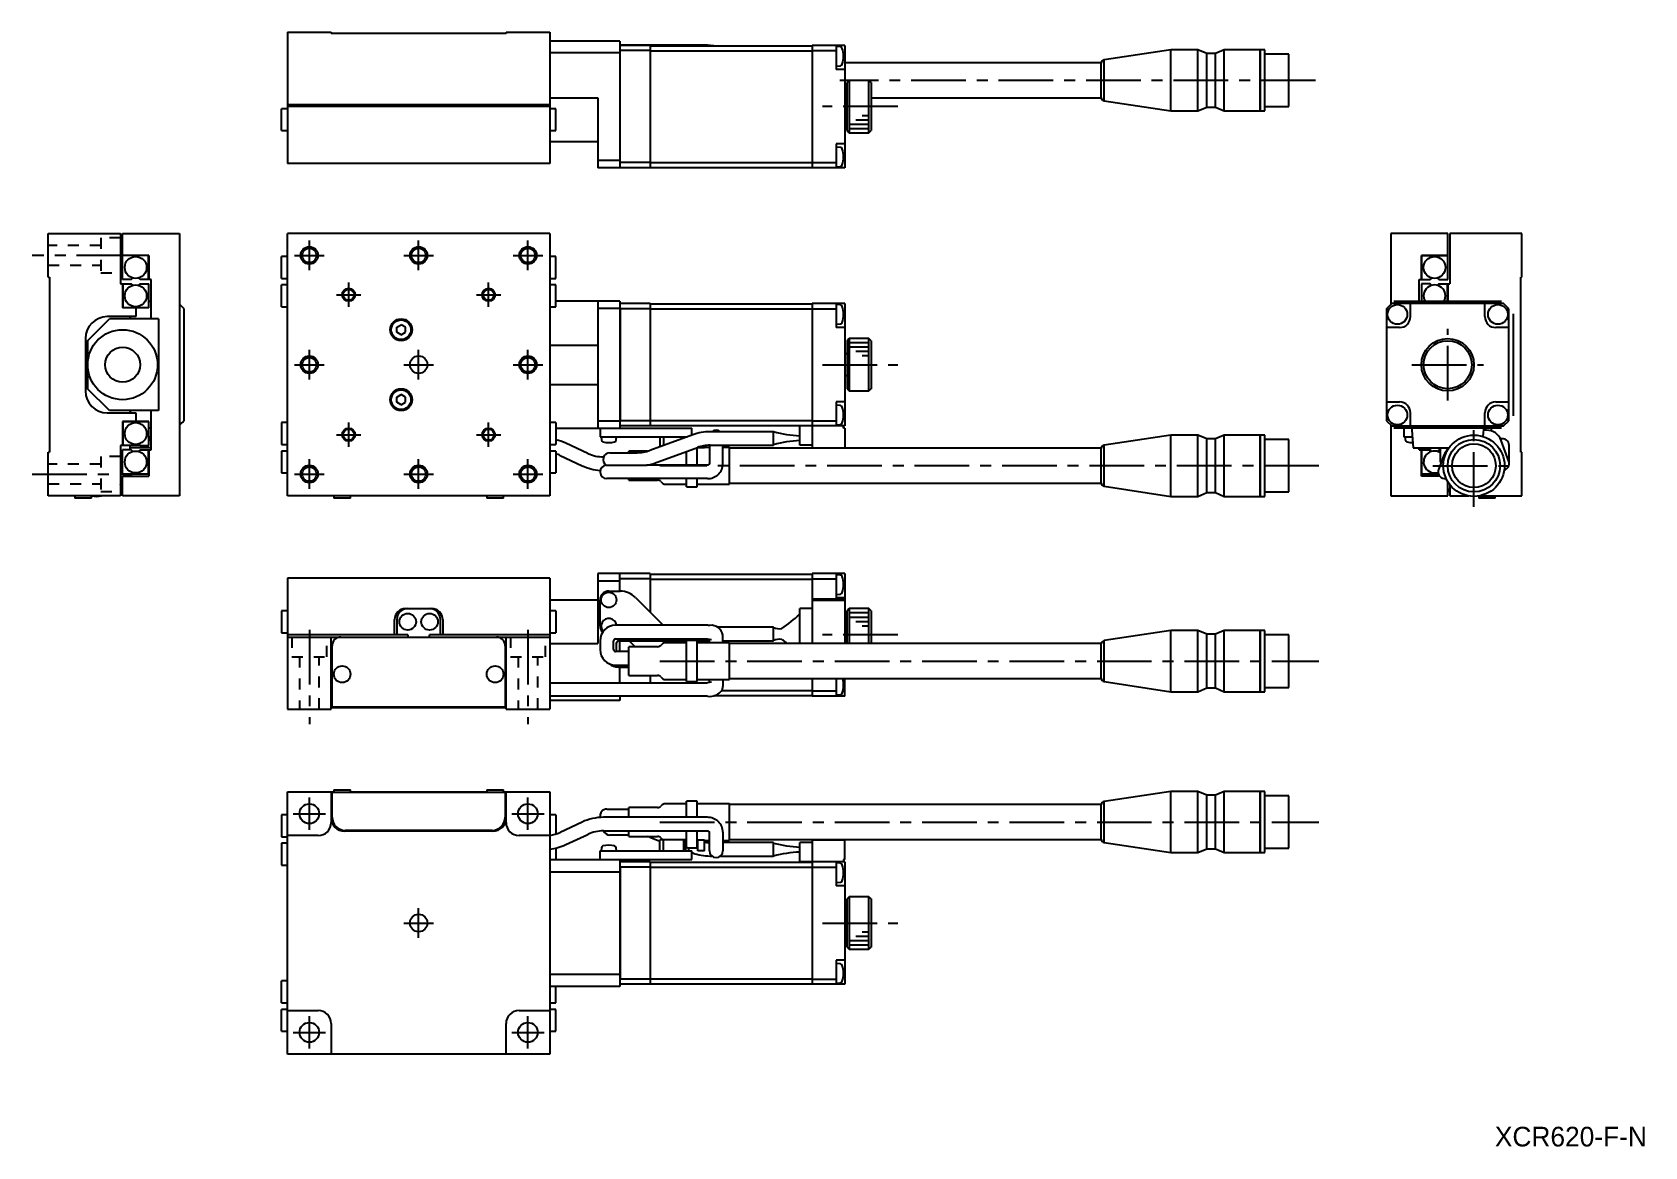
# Model space of a CAD drawing. Extents: x 38 to 407, y 17 to 272.
import ezdxf

# ---------------------------------------------------------------- set-up
doc = ezdxf.new("R2010")
doc.units = 0
doc.header["$LTSCALE"] = 10
doc.linetypes.add('CENTER', pattern=[2, 1.25, -0.25, 0.25, -0.25])
doc.linetypes.add('DOT', pattern=[0.5, 0.25, -0.25])
doc.layers.add('1', color=7, linetype='CONTINUOUS')
doc.styles.get("Standard").update_dxf_attribs({"font": 'FGP教科書体NT-M'})

msp = doc.modelspace()

# ---------------------------------------------------------------- linework, layer by layer
at = {"layer": '1', "color": 7, "linetype": 'CONTINUOUS'}
for p, q in [((96.586618, 271.787868), (106.586618, 271.787868)), ((96.586618, 271.787868), (96.586618, 241.787868)), ((106.586618, 271.787868), (106.586618, 271.487868)), ((146.586618, 271.487868), (106.586618, 271.487868)), ((146.586618, 271.787868), (146.586618, 271.487868)), ((146.586618, 271.787868), (156.586618, 271.787868)), ((156.586618, 271.787868), (156.586618, 241.787868)), ((172.586618, 269.787868), (156.586618, 269.787868)), ((172.586618, 269.787868), (172.586618, 240.787868)), ((172.586618, 267.065897), (156.586618, 267.065897)), ((192.649695, 268.837869), (172.586618, 268.837869)), ((172.586618, 268.687868), (172.686618, 268.787868)), ((179.586618, 267.587868), (172.586618, 267.587868)), ((179.586618, 268.787868), (172.686618, 268.787868)), ((179.586618, 268.787868), (179.586618, 240.787868)), ((179.586618, 268.687868), (216.586618, 268.687868)), ((179.586618, 267.546446), (216.586618, 267.546446)), ((194.084599, 268.688509), (192.649695, 268.837869)), ((224.086618, 268.787868), (216.586618, 268.787868)), ((216.586618, 268.787868), (216.586618, 240.787868)), ((216.586618, 267.587868), (222.086618, 267.587868)), ((222.086618, 268.787868), (222.086618, 263.287868)), ((223.071897, 268.451667), (222.086618, 268.537868)), ((224.086618, 268.787868), (224.086618, 240.787868)), ((298.672404, 267.787868), (283.438421, 265.472194)), ((298.672404, 253.78787), (298.672404, 267.787868)), ((304.865403, 267.787868), (298.672404, 267.787868)), ((304.865403, 253.78787), (304.865403, 267.787868)), ((306.865403, 266.937869), (304.865403, 267.787868)), ((306.865403, 254.637869), (306.865403, 266.937869)), ((308.865403, 266.937869), (306.865403, 266.937869)), ((310.865403, 267.787868), (308.865403, 266.937869)), ((308.865403, 254.637869), (308.865403, 266.937869)), ((310.865403, 253.78787), (310.865403, 267.787868)), ((319.122403, 267.787868), (310.865403, 267.787868)), ((319.122403, 253.78787), (319.122403, 267.787868)), ((319.172403, 267.737868), (319.122403, 267.787868)), ((319.172403, 253.78787), (319.172403, 267.787868)), ((320.172405, 267.787868), (319.172403, 267.787868)), ((320.172405, 253.78787), (320.172405, 267.787868)), ((325.672406, 266.787867), (320.172405, 266.787867)), ((325.672406, 254.787871), (325.672406, 266.787867)), ((222.086618, 264.037868), (223.071897, 264.124069)), ((224.086618, 263.287868), (222.086618, 263.287868)), ((282.714748, 264.787869), (224.086618, 264.787869)), ((282.714748, 256.787869), (282.714748, 264.787869)), ((283.438421, 256.103543), (283.438421, 265.472194)), ((225.086618, 260.787868), (224.586618, 260.287868)), ((224.586618, 249.287868), (224.586618, 260.287868)), ((229.586618, 260.787868), (225.086618, 260.787868)), ((225.086618, 260.787868), (225.086618, 248.787868)), ((230.086618, 260.287868), (229.586618, 260.787868)), ((229.586618, 248.787868), (229.586618, 260.787868)), ((230.086618, 260.287868), (230.086618, 249.287868)), ((96.586618, 255.287868), (156.586618, 255.287868)), ((156.586618, 254.787868), (96.586618, 254.787868)), ((156.586618, 256.787868), (167.586618, 256.787868)), ((167.586618, 256.787868), (167.586618, 240.787868)), ((224.586618, 257.287868), (224.086618, 257.287868)), ((230.086618, 256.787869), (282.714748, 256.787869)), ((283.438421, 256.103543), (298.672404, 253.78787)), ((304.865403, 253.78787), (306.865403, 254.637869)), ((306.865403, 254.637869), (308.865403, 254.637869)), ((308.865403, 254.637869), (310.865403, 253.78787)), ((320.172405, 254.787871), (325.672406, 254.787871)), ((96.586618, 254.287868), (95.186618, 254.287868)), ((95.186618, 249.287868), (95.186618, 254.287868)), ((157.986618, 254.287868), (156.586618, 254.287868)), ((157.986618, 249.287868), (157.986618, 254.287868)), ((224.086618, 252.287868), (224.586618, 252.287868)), ((298.672404, 253.78787), (304.865403, 253.78787)), ((310.865403, 253.78787), (319.122403, 253.78787)), ((319.122403, 253.78787), (319.172403, 253.83787)), ((319.172403, 253.78787), (320.172405, 253.78787)), ((95.186618, 249.287868), (96.586618, 249.287868)), ((156.586618, 249.287868), (157.986618, 249.287868)), ((224.586618, 249.287868), (225.086618, 248.787868)), ((225.086618, 248.787868), (229.586618, 248.787868)), ((229.586618, 248.787868), (230.086618, 249.287868)), ((156.586618, 246.787868), (167.586618, 246.787868)), ((224.086618, 246.287868), (222.086618, 246.287868)), ((222.086618, 246.287868), (222.086618, 240.787868)), ((223.071897, 245.451667), (222.086618, 245.537868)), ((156.586618, 241.787868), (96.586618, 241.787868)), ((167.586618, 242.509839), (172.586618, 242.509839)), ((172.586618, 240.787868), (167.586618, 240.787868)), ((179.586618, 241.987868), (172.586618, 241.987868)), ((172.586618, 240.887868), (172.686618, 240.787868)), ((179.586618, 240.787868), (172.686618, 240.787868)), ((179.586618, 242.029289), (216.586618, 242.029289)), ((179.586618, 240.887868), (216.586618, 240.887868)), ((216.586618, 241.987868), (222.086618, 241.987868)), ((224.086618, 240.787868), (216.586618, 240.787868)), ((222.086618, 241.037868), (223.071897, 241.124069)), ((41.864029, 215.761867), (41.864029, 225.761867)), ((41.864029, 225.761867), (58.364029, 225.761867)), ((58.364029, 225.761867), (58.364029, 214.261867)), ((58.864029, 225.761867), (71.864029, 225.761867)), ((58.864029, 215.261867), (58.864029, 225.761867)), ((71.864029, 225.761867), (71.864029, 165.761867)), ((156.586618, 225.761867), (96.586618, 225.761867)), ((96.586618, 165.761867), (96.586618, 225.761867)), ((156.586618, 225.761867), (156.586618, 165.761867)), ((361.994994, 225.761867), (348.994994, 225.761867)), ((348.994994, 225.761867), (348.994994, 209.618274)), ((361.994994, 215.261867), (361.994994, 225.761867)), ((378.994994, 225.761867), (362.494994, 225.761867)), ((362.494994, 225.761867), (362.494994, 214.261867)), ((378.994994, 215.761867), (378.994994, 225.761867)), ((64.864029, 220.761867), (58.864029, 220.761867)), ((64.814029, 220.711867), (58.864029, 220.711867)), ((64.814029, 220.711867), (64.864029, 220.761867)), ((64.814029, 215.261867), (64.814029, 220.711867)), ((64.864029, 220.761867), (64.864029, 215.261867)), ((96.586618, 220.511867), (95.186618, 220.511867)), ((95.186618, 215.511867), (95.186618, 220.511867)), ((157.986618, 220.511867), (156.586618, 220.511867)), ((157.986618, 215.511867), (157.986618, 220.511867)), ((355.994994, 220.761867), (361.994994, 220.761867)), ((355.994994, 215.261867), (355.994994, 220.761867)), ((356.044994, 220.711867), (355.994994, 220.761867)), ((356.044994, 220.711867), (356.044994, 215.261867)), ((361.994994, 220.711867), (356.044994, 220.711867)), ((41.864029, 215.761867), (42.164029, 215.761867)), ((42.164029, 215.761867), (42.164029, 175.761867)), ((58.364029, 214.261867), (60.861427, 214.261867)), ((60.861427, 215.261867), (58.864029, 215.261867)), ((58.864029, 214.261867), (58.864029, 208.761867)), ((58.914029, 214.261867), (58.914029, 208.811867)), ((60.861427, 215.261867), (61.200962, 215.601402)), ((61.200962, 213.922333), (60.861427, 214.261867)), ((62.866631, 215.261867), (62.527096, 215.601402)), ((62.866631, 214.261867), (62.527096, 213.922333)), ((65.364029, 215.261867), (62.866631, 215.261867)), ((62.866631, 214.261867), (64.864029, 214.261867)), ((64.864029, 208.761867), (64.864029, 214.261867)), ((65.364029, 206.261867), (65.364029, 215.261867)), ((95.186618, 215.511867), (96.586618, 215.511867)), ((95.186618, 209.011867), (95.186618, 214.011867)), ((96.586618, 214.011867), (95.186618, 214.011867)), ((156.586618, 215.511867), (157.986618, 215.511867)), ((157.986618, 214.011867), (156.586618, 214.011867)), ((157.986618, 209.011867), (157.986618, 214.011867)), ((355.494994, 210.261867), (355.494994, 215.261867)), ((355.494994, 215.261867), (357.992392, 215.261867)), ((355.994994, 214.261867), (355.994994, 210.261867)), ((357.992392, 214.261867), (355.994994, 214.261867)), ((357.992392, 215.261867), (358.331927, 215.601402)), ((358.331927, 213.922333), (357.992392, 214.261867)), ((359.997596, 215.261867), (359.658061, 215.601402)), ((359.997596, 214.261867), (359.658061, 213.922333)), ((359.997596, 215.261867), (361.994994, 215.261867)), ((359.997596, 214.261867), (362.494994, 214.261867)), ((361.944994, 210.261867), (361.944994, 214.261867)), ((361.994994, 214.261867), (361.994994, 210.261867)), ((378.994994, 215.761867), (378.694994, 215.761867)), ((378.694994, 175.761867), (378.694994, 215.761867)), ((61.864029, 206.761867), (55.364029, 206.761867)), ((58.914029, 208.811867), (58.864029, 208.761867)), ((64.864029, 208.761867), (58.864029, 208.761867)), ((58.914029, 208.811867), (64.864029, 208.811867)), ((60.364029, 206.761867), (60.864029, 206.261867)), ((61.864029, 208.761867), (61.864029, 206.761867)), ((64.864029, 210.261867), (65.364029, 210.261867)), ((72.864029, 208.6071), (72.864029, 182.916635)), ((95.186618, 209.011867), (96.586618, 209.011867)), ((156.586618, 209.011867), (157.986618, 209.011867)), ((172.586618, 210.261868), (157.986618, 210.261868)), ((167.586618, 210.261868), (167.586618, 181.261867)), ((172.586618, 208.6071), (167.586618, 208.6071)), ((172.586618, 210.261867), (172.586618, 181.261867)), ((179.586618, 209.761868), (172.586618, 209.761868)), ((172.586618, 208.661867), (172.686618, 208.561867)), ((179.586618, 208.561867), (172.686618, 208.561867)), ((172.686618, 208.561867), (172.686618, 182.961867)), ((179.586618, 209.761867), (179.586618, 181.761867)), ((179.586618, 209.661868), (216.586618, 209.661868)), ((179.586618, 208.520446), (216.586618, 208.520446)), ((216.586618, 209.761868), (216.586618, 176.761867)), ((224.086618, 209.761867), (216.586618, 209.761867)), ((216.586618, 208.561867), (222.086618, 208.561867)), ((222.086618, 209.761867), (222.086618, 204.261867)), ((223.071897, 209.425666), (222.086618, 209.511867)), ((224.086618, 209.761867), (224.086618, 181.761867)), ((349.194994, 209.761867), (347.994994, 208.561867)), ((347.994995, 208.6071), (347.994995, 182.916635)), ((374.794994, 209.761868), (349.194994, 209.761868)), ((349.716965, 210.261867), (374.273023, 210.261868)), ((353.494994, 206.761867), (353.494994, 209.761867)), ((370.494994, 206.761868), (370.494994, 209.761868)), ((375.994994, 208.561868), (374.794994, 209.761868)), ((375.994994, 182.961868), (375.994994, 208.561868)), ((376.994994, 207.423772), (376.994995, 184.099964)), ((50.864029, 201.261867), (55.864029, 206.261867)), ((67.064029, 206.261867), (55.864029, 206.261867)), ((67.064029, 206.261867), (67.064029, 185.261867)), ((121.586618, 204.339218), (122.586618, 204.916568)), ((121.586618, 203.184517), (121.586618, 204.339218)), ((122.586618, 202.607167), (121.586618, 203.184517)), ((123.586618, 204.339218), (122.586618, 204.916568)), ((122.586618, 202.607167), (123.586618, 203.184517)), ((123.586618, 203.184517), (123.586618, 204.339218)), ((222.086618, 205.011867), (223.071897, 205.098068)), ((224.086618, 204.261867), (222.086618, 204.261867)), ((350.994994, 204.261867), (347.994994, 204.261867)), ((375.994994, 204.261868), (372.994994, 204.261868)), ((50.364029, 201.761867), (50.364029, 189.761867)), ((50.864029, 201.261867), (50.864029, 190.261867)), ((156.586618, 200.261867), (167.586618, 200.261867)), ((225.086618, 201.761867), (224.586618, 201.261867)), ((224.586618, 201.261867), (224.586618, 190.261867)), ((225.086618, 201.761867), (225.086618, 189.761867)), ((229.586618, 201.761867), (225.086618, 201.761867)), ((229.586618, 189.761867), (229.586618, 201.761867)), ((230.086618, 201.261867), (229.586618, 201.761867)), ((230.086618, 201.261867), (230.086618, 190.261867)), ((224.586618, 198.261867), (224.086618, 198.261867)), ((224.086618, 193.261867), (224.586618, 193.261867)), ((55.864029, 185.261867), (50.864029, 190.261867)), ((121.586618, 188.339218), (122.586618, 188.916568)), ((121.586618, 187.184517), (121.586618, 188.339218)), ((123.586618, 188.339218), (122.586618, 188.916568)), ((123.586618, 187.184517), (123.586618, 188.339218)), ((156.586618, 191.261867), (167.586618, 191.261867)), ((224.586618, 190.261867), (225.086618, 189.761867)), ((225.086618, 189.761867), (229.586618, 189.761867)), ((229.586618, 189.761867), (230.086618, 190.261867)), ((55.364029, 184.761867), (61.864029, 184.761867)), ((67.064029, 185.261867), (55.864029, 185.261867)), ((60.864029, 185.261867), (60.364029, 184.761867)), ((61.864029, 184.761867), (61.864029, 182.761867)), ((65.364029, 176.261867), (65.364029, 185.261867)), ((122.586618, 186.607167), (121.586618, 187.184517)), ((122.586618, 186.607167), (123.586618, 187.184517)), ((224.086618, 187.261867), (222.086618, 187.261867)), ((222.086618, 187.261867), (222.086618, 181.761867)), ((223.071897, 186.425666), (222.086618, 186.511867)), ((347.994995, 187.261867), (350.994995, 187.261867)), ((353.494995, 181.761867), (353.494995, 184.761867)), ((370.494995, 181.761868), (370.494995, 184.761868)), ((372.994995, 187.261868), (375.994995, 187.261868)), ((58.914029, 182.711867), (58.864029, 182.761867)), ((58.864029, 182.761867), (58.864029, 177.261867)), ((64.864029, 182.761867), (58.864029, 182.761867)), ((64.864029, 182.711867), (58.914029, 182.711867)), ((58.914029, 182.711867), (58.914029, 177.261867)), ((64.864029, 177.261867), (64.864029, 182.761867)), ((65.364029, 181.261867), (64.864029, 181.261867)), ((95.186618, 182.511867), (95.186618, 177.511867)), ((96.586618, 182.511867), (95.186618, 182.511867)), ((157.986618, 182.511867), (156.586618, 182.511867)), ((157.986618, 182.511867), (157.986618, 177.511867)), ((157.986618, 181.261868), (189.086618, 181.261868)), ((167.586618, 182.916635), (172.586618, 182.916635)), ((168.086618, 181.261867), (168.086618, 179.261867)), ((172.686618, 182.961867), (172.586618, 182.861867)), ((179.586618, 181.761867), (172.586618, 181.761867)), ((179.586618, 182.961867), (172.686618, 182.961867)), ((179.586618, 183.003289), (216.586618, 183.003289)), ((179.586618, 181.861867), (216.586618, 181.861867)), ((189.086618, 179.662814), (189.086618, 181.261868)), ((213.786618, 177.361867), (213.786618, 181.761868)), ((224.086618, 181.761867), (213.786618, 181.761867)), ((216.586618, 182.961867), (222.086618, 182.961867)), ((222.086618, 182.011867), (223.071897, 182.098068)), ((223.786618, 181.261867), (223.786618, 181.761867)), ((224.086618, 181.261868), (223.786618, 181.261868)), ((224.086618, 181.261867), (224.086618, 176.761867)), ((347.994995, 182.961867), (349.194995, 181.761867)), ((348.994994, 181.905461), (348.994994, 165.761867)), ((349.194995, 181.761868), (374.794995, 181.761868)), ((374.273024, 181.261867), (349.716966, 181.261867)), ((351.994995, 181.261867), (351.994995, 179.261867)), ((353.744995, 181.761867), (354.094629, 176.761867)), ((370.244995, 181.761868), (370.076015, 179.34538)), ((370.871449, 180.793687), (370.223628, 180.793687)), ((371.994995, 180.6112), (371.994995, 181.261868)), ((374.794995, 181.761868), (375.994995, 182.961868)), ((58.364029, 177.261867), (58.364029, 165.761867)), ((60.861427, 177.261867), (58.364029, 177.261867)), ((60.614028, 176.261867), (60.614028, 177.261867)), ((60.861427, 177.261867), (61.200962, 177.601402)), ((60.961427, 177.361867), (62.766631, 177.361867)), ((62.527096, 177.601402), (62.866631, 177.261867)), ((62.866631, 177.261867), (64.864029, 177.261867)), ((64.864029, 179.261867), (65.364029, 179.261867)), ((65.114029, 179.261867), (65.173765, 178.57908)), ((95.186618, 177.511867), (96.586618, 177.511867)), ((156.586618, 177.511867), (157.986618, 177.511867)), ((165.295518, 175.477384), (160.250912, 177.829723)), ((168.086618, 179.261868), (187.985025, 179.261868)), ((168.336618, 179.261867), (168.396354, 178.57908)), ((171.776881, 178.57908), (171.836618, 179.261867)), ((189.299555, 179.740317), (179.457721, 176.158183)), ((181.786618, 179.261868), (181.786618, 177.005832)), ((182.603863, 179.261868), (182.603863, 177.303285)), ((187.271296, 179.261868), (187.271296, 179.002092)), ((187.686618, 179.261868), (187.686618, 179.153256)), ((191.986618, 177.241905), (191.986618, 176.761868)), ((193.099695, 177.335533), (193.099695, 173.135685)), ((207.786618, 180.436867), (193.249887, 180.436867)), ((193.249887, 177.336867), (207.786618, 177.336867)), ((196.199695, 173.135685), (196.199695, 177.336867)), ((207.786618, 177.336867), (207.786618, 180.461867)), ((216.586618, 177.361867), (213.786618, 177.361867)), ((298.672404, 179.661867), (283.438421, 177.346193)), ((283.438421, 167.977542), (283.438421, 177.346193)), ((304.865403, 179.661867), (298.672404, 179.661867)), ((298.672404, 165.661869), (298.672404, 179.661867)), ((306.865403, 178.811868), (304.865403, 179.661867)), ((304.865403, 165.661869), (304.865403, 179.661867)), ((308.865403, 178.811868), (306.865403, 178.811868)), ((306.865403, 166.511868), (306.865403, 178.811868)), ((310.865403, 179.661867), (308.865403, 178.811868)), ((308.865403, 166.511868), (308.865403, 178.811868)), ((319.122403, 179.661867), (310.865403, 179.661867)), ((310.865403, 165.661869), (310.865403, 179.661867)), ((319.172403, 179.611867), (319.122403, 179.661867)), ((319.122403, 165.661869), (319.122403, 179.661867)), ((320.172405, 179.661867), (319.172403, 179.661867)), ((319.172403, 165.661869), (319.172403, 179.661867)), ((320.172405, 165.661869), (320.172405, 179.661867)), ((325.672406, 178.661866), (320.172405, 178.661866)), ((325.672406, 166.66187), (325.672406, 178.661866)), ((351.994995, 179.261867), (353.919812, 179.261867)), ((352.244995, 179.261867), (352.304731, 178.57908)), ((375.951519, 173.665816), (374.207357, 178.457859)), ((376.044995, 173.135685), (376.044995, 177.287496)), ((41.864029, 175.761867), (42.164029, 175.761867)), ((41.864029, 165.761867), (41.864029, 175.761867)), ((58.864029, 175.648585), (58.364029, 175.648585)), ((60.861427, 176.261867), (58.864029, 176.261867)), ((58.864029, 170.761867), (58.864029, 176.261867)), ((65.364029, 176.761867), (60.614028, 176.761867)), ((61.200962, 175.922333), (60.861427, 176.261867)), ((62.527096, 175.922333), (62.866631, 176.261867)), ((62.866631, 176.261867), (65.364029, 176.261867)), ((64.814029, 170.811867), (64.814029, 176.261867)), ((64.864029, 176.261867), (64.864029, 170.261867)), ((96.586618, 176.011867), (95.186618, 176.011867)), ((95.186618, 176.011867), (95.186618, 171.011867)), ((157.986618, 176.011867), (156.586618, 176.011867)), ((157.986618, 176.011867), (157.986618, 171.011867)), ((158.940795, 175.020169), (163.985401, 172.66783)), ((168.896413, 174.685685), (168.866642, 174.685685)), ((170.330921, 175.648586), (176.567651, 175.648586)), ((178.847196, 175.961868), (174.672404, 175.961868)), ((174.672404, 175.648585), (174.672404, 175.961868)), ((180.517984, 173.245136), (190.359817, 176.82727)), ((187.836618, 172.8063), (187.836618, 175.908901)), ((190.336618, 172.8063), (190.336618, 176.818826)), ((191.986618, 176.761868), (190.336618, 176.761868)), ((190.486618, 176.831868), (190.37248, 176.831868)), ((190.486618, 176.872282), (190.486618, 176.761868)), ((193.099695, 176.861868), (191.986618, 176.861868)), ((197.672404, 176.861868), (196.199695, 176.861868)), ((197.672404, 168.461868), (197.672404, 176.861868)), ((282.714748, 176.661868), (197.672404, 176.661868)), ((216.586618, 176.761867), (224.086618, 176.761867)), ((282.714748, 168.661868), (282.714748, 176.661868)), ((354.094629, 176.761867), (362.321373, 176.761867)), ((355.494994, 176.261867), (355.494994, 176.761867)), ((355.494994, 176.261867), (357.992392, 176.261867)), ((355.994994, 170.261867), (355.994994, 176.261867)), ((356.044994, 176.261867), (356.044994, 170.811867)), ((358.331927, 175.922333), (357.992392, 176.261867)), ((359.658061, 175.922333), (359.997596, 176.261867)), ((360.779717, 174.180989), (359.908172, 171.78643)), ((359.997596, 176.261867), (360.244996, 176.261867)), ((360.244996, 176.761867), (360.244996, 174.098585)), ((378.994994, 175.761867), (378.694994, 175.761867)), ((378.994994, 165.761867), (378.994994, 175.761867)), ((58.364029, 169.7063), (58.864029, 169.7063)), ((58.364106, 172.805382), (58.864241, 172.80527)), ((58.864029, 170.811867), (64.814029, 170.811867)), ((64.864029, 170.761867), (58.864029, 170.761867)), ((58.864029, 170.261867), (64.864029, 170.261867)), ((58.864029, 165.761867), (58.864029, 170.261867)), ((64.814029, 170.811867), (64.864029, 170.761867)), ((95.186618, 171.011867), (96.586618, 171.011867)), ((156.586618, 171.011867), (157.986618, 171.011867)), ((169.487973, 172.79784), (169.516488, 172.800565)), ((169.516488, 172.800565), (171.649695, 172.777619)), ((192.649695, 169.7063), (169.649695, 169.7063)), ((171.649695, 172.777619), (172.330921, 172.764282)), ((172.330921, 172.764282), (176.567651, 172.764282)), ((174.672404, 169.361868), (174.672404, 169.7063)), ((176.567651, 172.764282), (178.684759, 172.8063)), ((192.649695, 172.8063), (178.684668, 172.8063)), ((187.836618, 167.861868), (187.836618, 169.7063)), ((190.336618, 167.861868), (190.336618, 169.7063)), ((192.654893, 172.806323), (192.649695, 172.8063)), ((192.671195, 172.806699), (192.654893, 172.806323)), ((192.688427, 172.807599), (192.671195, 172.806699)), ((192.705647, 172.809016), (192.688427, 172.807599)), ((192.722841, 172.810953), (192.705647, 172.809016)), ((192.739994, 172.813414), (192.722841, 172.810953)), ((192.757094, 172.816403), (192.739994, 172.813414)), ((192.774124, 172.819924), (192.757094, 172.816403)), ((192.791071, 172.823982), (192.774124, 172.819924)), ((192.807919, 172.828584), (192.791071, 172.823982)), ((192.824652, 172.833736), (192.807919, 172.828584)), ((192.841256, 172.839446), (192.824652, 172.833736)), ((192.857714, 172.845724), (192.841256, 172.839446)), ((192.874008, 172.852581), (192.857714, 172.845724)), ((192.890122, 172.860028), (192.874008, 172.852581)), ((192.906036, 172.868082), (192.890122, 172.860028)), ((192.921731, 172.87676), (192.906036, 172.868082)), ((192.937187, 172.886085), (192.921731, 172.87676)), ((192.952381, 172.896081), (192.937187, 172.886085)), ((192.96729, 172.906783), (192.952381, 172.896081)), ((192.98189, 172.918233), (192.96729, 172.906783)), ((192.996151, 172.930483), (192.98189, 172.918233)), ((193.010001, 172.943561), (192.996151, 172.930483)), ((193.022017, 172.956032), (193.010001, 172.943561)), ((193.033581, 172.969232), (193.022017, 172.956032)), ((193.04465, 172.983233), (193.033581, 172.969232)), ((193.055171, 172.998133), (193.04465, 172.983233)), ((193.065079, 173.014074), (193.055171, 172.998133)), ((193.074285, 173.03127), (193.065079, 173.014074)), ((193.082657, 173.050049), (193.074285, 173.03127)), ((193.089978, 173.070943), (193.082657, 173.050049)), ((193.095841, 173.094887), (193.089978, 173.070943)), ((193.09936, 173.123642), (193.095841, 173.094887)), ((193.099695, 173.135685), (193.09936, 173.123642)), ((356.044994, 170.811867), (355.994994, 170.761867)), ((359.895667, 170.761867), (355.994994, 170.761867)), ((360.175742, 170.261867), (355.994994, 170.261867)), ((356.044994, 170.811867), (359.879775, 170.811867)), ((361.649556, 169.7063), (361.364693, 169.7063)), ((58.864029, 167.261867), (58.364029, 167.261867)), ((58.864029, 166.761867), (58.364029, 166.761867)), ((174.672404, 169.361868), (181.25819, 169.361868)), ((181.965297, 169.068974), (182.279511, 168.754761)), ((182.986618, 168.461868), (187.836618, 168.461868)), ((187.836618, 167.861868), (190.336618, 167.861868)), ((190.336618, 168.461868), (197.672404, 168.461868)), ((197.672404, 168.661868), (282.714748, 168.661868)), ((283.438421, 167.977542), (298.672404, 165.661869)), ((304.865403, 165.661869), (306.865403, 166.511868)), ((306.865403, 166.511868), (308.865403, 166.511868)), ((308.865403, 166.511868), (310.865403, 165.661869)), ((320.172405, 166.66187), (325.672406, 166.66187)), ((361.994994, 165.761867), (361.994994, 169.05632)), ((362.494994, 167.261867), (361.994994, 167.261867)), ((362.494994, 166.761867), (361.994994, 166.761867)), ((362.494994, 168.331743), (362.494994, 165.761867)), ((58.364029, 165.761867), (41.864029, 165.761867)), ((47.964029, 165.761867), (47.964029, 165.261867)), ((51.764029, 165.261867), (47.964029, 165.261867)), ((51.764029, 165.261867), (51.764029, 165.761867)), ((71.864029, 165.761867), (58.864029, 165.761867)), ((156.586618, 165.761867), (96.586618, 165.761867)), ((107.186618, 165.761867), (107.186618, 165.261867)), ((110.986618, 165.261867), (107.186618, 165.261867)), ((110.986618, 165.261867), (110.986618, 165.761867)), ((142.186618, 165.761867), (142.186618, 165.261867)), ((145.986618, 165.261867), (142.186618, 165.261867)), ((145.986618, 165.261867), (145.986618, 165.761867)), ((298.672404, 165.661869), (304.865403, 165.661869)), ((310.865403, 165.661869), (319.122403, 165.661869)), ((319.122403, 165.661869), (319.172403, 165.711869)), ((319.172403, 165.661869), (320.172405, 165.661869)), ((348.994994, 165.761867), (361.994994, 165.761867)), ((362.494994, 165.761867), (366.816019, 165.761867)), ((369.094994, 165.748837), (369.094994, 165.261867)), ((372.894994, 165.261867), (369.094994, 165.261867)), ((369.173971, 165.761867), (378.994994, 165.761867)), ((372.894994, 165.261867), (372.894994, 165.761867)), ((172.586618, 147.984904), (167.586618, 147.984904)), ((167.586618, 147.984904), (167.586618, 131.984904)), ((172.586618, 147.884904), (172.686618, 147.984904)), ((172.586618, 143.984904), (172.586618, 147.984904)), ((179.586618, 147.984904), (172.686618, 147.984904)), ((179.586618, 147.984904), (179.586618, 139.141758)), ((179.586618, 147.884904), (216.586618, 147.884904)), ((216.586618, 147.984904), (216.586618, 131.984903)), ((224.086618, 147.984904), (216.586618, 147.984904)), ((222.086618, 147.984904), (222.086618, 142.484904)), ((223.071897, 147.648703), (222.086618, 147.734904)), ((224.086618, 147.984904), (224.086618, 131.984903)), ((156.586618, 146.984904), (96.586618, 146.984904)), ((96.586618, 146.984904), (96.586618, 116.984904)), ((156.586618, 146.984904), (156.586618, 116.984904)), ((172.586618, 146.262933), (167.586618, 146.262933)), ((170.086618, 143.984904), (172.672404, 143.984904)), ((179.586618, 146.784904), (172.586618, 146.784904)), ((179.586618, 146.743482), (216.586618, 146.743482)), ((216.586618, 146.784904), (222.086618, 146.784904)), ((156.586618, 141.984904), (167.586618, 141.984904)), ((168.086618, 135.984904), (168.086618, 141.984904)), ((176.207938, 142.520438), (182.56317, 136.165205)), ((216.586618, 142.234904), (223.786618, 142.234904)), ((216.586618, 141.885269), (224.086618, 141.885269)), ((222.086618, 143.234904), (223.071897, 143.321104)), ((224.086618, 142.484904), (222.086618, 142.484904)), ((223.786618, 142.19994), (223.786618, 142.234904)), ((224.086618, 142.19994), (223.786618, 142.19994)), ((96.586618, 139.484904), (95.186618, 139.484904)), ((95.186618, 139.484904), (95.186618, 134.484904)), ((121.086618, 133.984904), (121.086618, 137.484904)), ((121.586618, 137.484904), (121.586618, 133.984904)), ((123.586618, 139.984904), (129.586618, 139.984904)), ((131.586618, 133.984904), (131.586618, 137.484904)), ((132.086618, 137.484904), (132.086618, 133.984904)), ((157.986618, 139.484904), (156.586618, 139.484904)), ((157.986618, 139.484904), (157.986618, 134.484904)), ((216.586618, 139.984904), (213.786618, 139.984904)), ((213.786618, 131.984903), (213.786618, 139.984903)), ((225.086618, 139.984904), (224.586618, 139.484904)), ((224.586618, 131.984903), (224.586618, 139.484904)), ((225.086618, 139.984904), (225.086618, 131.984903)), ((229.586618, 139.984904), (225.086618, 139.984904)), ((229.586618, 131.984903), (229.586618, 139.984904)), ((230.086618, 139.484904), (229.586618, 139.984904)), ((230.086618, 139.484904), (230.086618, 131.984903)), ((95.186618, 134.484904), (96.586618, 134.484904)), ((124.086618, 133.984904), (96.586618, 133.984904)), ((96.586618, 133.484904), (156.586618, 133.484904)), ((106.586618, 116.984904), (106.586618, 133.484904)), ((124.086618, 133.984904), (124.086618, 133.484904)), ((129.086618, 133.484904), (129.086618, 133.984904)), ((156.586618, 133.984904), (129.086618, 133.984904)), ((146.586618, 116.984904), (146.586618, 133.484904)), ((156.586618, 134.484904), (157.986618, 134.484904)), ((192.649695, 136.165205), (171.649695, 136.165205)), ((171.649695, 133.065205), (192.649695, 133.065205)), ((192.649695, 133.065205), (193.607779, 132.930748)), ((193.099695, 132.184903), (193.099695, 133.042979)), ((207.786618, 135.734903), (194.927042, 135.734903)), ((196.199695, 132.184903), (196.199695, 133.931165)), ((207.786618, 132.634903), (207.786618, 135.734903)), ((209.640376, 132.925138), (209.732882, 132.885597)), ((224.586618, 136.484904), (224.086618, 136.484904)), ((298.672404, 134.984902), (283.438421, 132.669229)), ((298.672404, 120.984904), (298.672404, 134.984902)), ((304.865403, 134.984902), (298.672404, 134.984902)), ((304.865403, 120.984904), (304.865403, 134.984902)), ((306.865403, 134.134903), (304.865403, 134.984902)), ((306.865403, 121.834903), (306.865403, 134.134903)), ((308.865403, 134.134903), (306.865403, 134.134903)), ((310.865403, 134.984902), (308.865403, 134.134903)), ((308.865403, 121.834903), (308.865403, 134.134903)), ((310.865403, 120.984904), (310.865403, 134.984902)), ((319.122403, 134.984902), (310.865403, 134.984902)), ((319.122403, 120.984904), (319.122403, 134.984902)), ((319.172403, 134.934902), (319.122403, 134.984902)), ((319.172403, 120.984904), (319.172403, 134.984902)), ((320.172405, 134.984902), (319.172403, 134.984902)), ((320.172405, 120.984904), (320.172405, 134.984902)), ((325.672406, 133.984901), (320.172405, 133.984901)), ((325.672406, 121.984905), (325.672406, 133.984901)), ((106.786618, 117.484904), (106.786618, 131.484904)), ((146.386618, 131.484904), (146.386618, 117.484904)), ((156.586618, 131.984904), (167.586618, 131.984904)), ((168.099695, 132.615205), (168.099695, 130.615205)), ((171.199695, 130.615205), (171.199695, 132.615205)), ((174.672404, 130.165205), (171.649695, 130.165205)), ((171.880921, 130.184903), (171.880921, 132.184903)), ((172.330921, 132.634903), (187.836618, 132.634903)), ((172.586618, 130.165205), (172.586618, 132.634903)), ((174.672404, 124.684903), (174.672404, 131.284903)), ((181.25819, 131.284903), (174.672404, 131.284903)), ((176.129764, 131.284903), (174.779764, 132.634903)), ((182.279511, 131.89201), (181.965297, 131.577797)), ((187.836618, 132.184903), (182.986618, 132.184903)), ((186.093473, 132.634903), (186.543472, 132.184903)), ((187.836618, 123.284903), (187.836618, 132.684903)), ((190.336618, 132.684903), (187.836618, 132.684903)), ((190.336618, 123.284903), (190.336618, 132.684903)), ((193.099695, 132.634903), (190.336618, 132.634903)), ((197.672404, 132.184903), (190.336618, 132.184903)), ((196.199695, 132.634903), (207.786618, 132.634903)), ((197.672404, 123.784903), (197.672404, 132.184903)), ((282.714748, 131.984903), (197.672404, 131.984903)), ((282.714748, 123.984903), (282.714748, 131.984903)), ((283.438421, 123.300578), (283.438421, 132.669229)), ((171.649695, 127.065205), (174.672404, 127.065205)), ((172.330921, 126.634903), (174.672404, 126.634903)), ((172.586618, 123.034903), (172.586618, 126.634903)), ((156.587004, 123.034903), (192.649695, 123.034903)), ((174.672404, 124.684903), (181.25819, 124.684903)), ((179.586618, 124.684903), (179.586618, 123.034903)), ((181.965297, 124.39201), (182.279511, 124.077797)), ((182.986618, 123.784903), (187.836618, 123.784903)), ((187.836618, 123.284903), (190.336618, 123.284903)), ((190.336618, 123.784903), (197.672404, 123.784903)), ((193.607779, 123.169361), (192.649695, 123.034903)), ((193.099695, 123.059323), (193.099695, 123.784903)), ((196.134519, 121.69061), (196.176233, 121.880457)), ((196.176233, 121.880457), (196.196985, 122.070642)), ((196.196985, 122.070642), (196.199695, 122.168944)), ((196.199695, 123.784903), (196.199695, 122.168944)), ((197.672404, 123.984903), (282.714748, 123.984903)), ((216.586618, 123.984903), (216.586618, 119.984904)), ((222.086618, 123.984903), (222.086618, 119.984904)), ((224.086618, 119.984904), (224.086618, 123.984903)), ((283.438421, 123.300578), (298.672404, 120.984904)), ((304.865403, 120.984904), (306.865403, 121.834903)), ((306.865403, 121.834903), (308.865403, 121.834903)), ((308.865403, 121.834903), (310.865403, 120.984904)), ((320.172405, 121.984905), (325.672406, 121.984905)), ((106.786618, 118.484904), (106.586618, 118.484904)), ((146.586618, 118.484904), (146.386618, 118.484904)), ((172.586618, 118.984904), (156.586618, 118.984904)), ((192.649695, 119.934903), (156.587005, 119.934903)), ((172.586618, 119.934903), (172.586618, 118.984904)), ((194.084603, 120.084904), (216.586618, 120.084904)), ((195.933075, 121.226325), (216.586618, 121.226325)), ((196.071153, 121.502515), (196.134519, 121.69061)), ((216.586618, 121.184904), (222.086618, 121.184904)), ((224.086618, 119.984904), (216.586618, 119.984904)), ((222.086618, 120.234904), (223.071897, 120.321104)), ((298.672404, 120.984904), (304.865403, 120.984904)), ((310.865403, 120.984904), (319.122403, 120.984904)), ((319.122403, 120.984904), (319.172403, 121.034904)), ((319.172403, 120.984904), (320.172405, 120.984904)), ((96.586618, 116.984904), (106.586618, 116.984904)), ((146.586618, 117.284904), (106.586618, 117.284904)), ((146.386618, 117.484904), (106.786618, 117.484904)), ((146.586618, 116.984904), (156.586618, 116.984904)), ((96.586618, 38.082459), (96.586618, 98.082459)), ((96.586618, 98.082459), (107.186618, 98.082459)), ((106.586618, 98.082459), (106.586618, 91.082459)), ((106.786618, 97.482459), (106.586618, 97.482459)), ((106.786618, 97.982459), (146.386618, 97.982459)), ((106.786618, 92.282459), (106.786618, 97.982459)), ((107.186618, 98.582459), (110.986618, 98.582459)), ((107.186618, 98.582459), (107.186618, 97.982459)), ((110.986618, 97.982459), (110.986618, 98.582459)), ((110.986618, 98.082459), (142.186618, 98.082459)), ((121.086618, 98.082459), (121.086618, 97.982459)), ((132.086618, 98.082459), (132.086618, 97.982459)), ((142.186618, 98.582459), (145.986618, 98.582459)), ((142.186618, 98.582459), (142.186618, 97.982459)), ((145.986618, 97.982459), (145.986618, 98.582459)), ((145.986618, 98.082459), (156.586618, 98.082459)), ((146.386618, 97.982459), (146.386618, 92.282459)), ((146.586618, 97.482459), (146.386618, 97.482459)), ((146.586618, 91.082459), (146.586618, 98.082459)), ((156.586618, 98.082459), (156.586618, 38.082459)), ((187.836618, 92.258642), (187.836618, 95.982459)), ((190.336618, 95.982459), (187.836618, 95.982459)), ((190.336618, 92.258642), (190.336618, 95.982459)), ((298.672404, 98.182458), (283.438421, 95.866785)), ((298.672404, 84.18246), (298.672404, 98.182458)), ((304.865403, 98.182458), (298.672404, 98.182458)), ((304.865403, 84.18246), (304.865403, 98.182458)), ((306.865403, 97.332459), (304.865403, 98.182458)), ((306.865403, 85.032459), (306.865403, 97.332459)), ((308.865403, 97.332459), (306.865403, 97.332459)), ((310.865403, 98.182458), (308.865403, 97.332459)), ((308.865403, 85.032459), (308.865403, 97.332459)), ((310.865403, 84.18246), (310.865403, 98.182458)), ((319.122403, 98.182458), (310.865403, 98.182458)), ((319.122403, 84.18246), (319.122403, 98.182458)), ((319.172403, 98.132458), (319.122403, 98.182458)), ((319.172403, 84.18246), (319.172403, 98.182458)), ((320.172405, 98.182458), (319.172403, 98.182458)), ((320.172405, 84.18246), (320.172405, 98.182458)), ((325.672406, 97.182457), (320.172405, 97.182457)), ((325.672406, 85.182461), (325.672406, 97.182457)), ((95.186618, 92.832459), (95.186618, 87.832459)), ((96.586618, 92.832459), (95.186618, 92.832459)), ((157.986618, 92.832459), (156.586618, 92.832459)), ((157.986618, 92.832459), (157.986618, 88.447903)), ((192.649695, 92.258642), (168.866642, 92.258642)), ((169.649695, 94.138027), (174.672404, 94.138027)), ((174.672404, 92.258642), (174.672404, 94.482459)), ((181.25819, 94.482459), (174.672404, 94.482459)), ((182.279511, 95.089566), (181.965297, 94.775352)), ((187.836618, 95.382459), (182.986618, 95.382459)), ((197.672404, 95.382459), (190.336618, 95.382459)), ((197.672404, 86.982459), (197.672404, 95.382459)), ((282.714748, 95.182459), (197.672404, 95.182459)), ((282.714748, 87.182459), (282.714748, 95.182459)), ((283.438421, 86.498134), (283.438421, 95.866785)), ((143.586618, 89.082459), (109.586618, 89.082459)), ((143.386618, 89.282459), (109.786618, 89.282459)), ((163.985401, 91.176497), (158.940795, 88.824158)), ((168.866642, 89.158642), (192.649695, 89.158642)), ((174.672404, 87.882459), (174.672404, 89.158642)), ((187.836618, 85.427734), (187.836618, 89.158642)), ((190.336618, 85.312459), (190.336618, 89.158642)), ((192.649695, 89.158642), (192.666015, 89.158411)), ((192.666015, 89.158411), (192.683191, 89.15767)), ((192.683191, 89.15767), (192.70032, 89.15642)), ((192.70032, 89.15642), (192.717389, 89.15466)), ((192.717389, 89.15466), (192.734382, 89.152391)), ((192.734382, 89.152391), (192.751285, 89.149614)), ((192.751285, 89.149614), (192.768084, 89.146329)), ((192.768084, 89.146329), (192.784763, 89.142535)), ((192.784763, 89.142535), (192.801307, 89.138232)), ((192.801307, 89.138232), (192.817701, 89.133417)), ((192.817701, 89.133417), (192.833928, 89.12809)), ((192.833928, 89.12809), (192.849972, 89.122249)), ((192.849972, 89.122249), (192.865814, 89.11589)), ((192.865814, 89.11589), (192.881438, 89.109012)), ((192.881438, 89.109012), (192.896824, 89.101609)), ((192.896824, 89.101609), (192.911952, 89.093677)), ((192.911952, 89.093677), (192.926802, 89.08521)), ((192.926802, 89.08521), (192.941351, 89.076202)), ((192.941351, 89.076202), (192.955575, 89.066645)), ((192.955575, 89.066645), (192.969449, 89.056528)), ((192.969449, 89.056528), (192.982946, 89.045839)), ((192.982946, 89.045839), (192.996035, 89.034562)), ((192.996035, 89.034562), (193.008684, 89.022679)), ((193.008684, 89.022679), (193.020858, 89.010163)), ((193.020858, 89.010163), (193.032515, 88.996982)), ((193.032515, 88.996982), (193.043609, 88.983091)), ((193.043609, 88.983091), (193.054089, 88.968427)), ((193.054089, 88.968427), (193.06389, 88.952902)), ((193.06389, 88.952902), (193.072933, 88.936383)), ((193.072933, 88.936383), (193.081111, 88.918669)), ((193.081111, 88.918669), (193.088271, 88.899439)), ((193.088271, 88.899439), (193.094157, 88.878156)), ((193.094157, 88.878156), (193.098287, 88.853924)), ((193.098287, 88.853924), (193.099695, 88.829256)), ((193.099695, 84.60064), (193.099695, 88.829256)), ((196.199695, 88.829256), (196.199695, 84.60064)), ((95.186618, 87.832459), (96.586618, 87.832459)), ((95.186618, 86.332459), (95.186618, 81.332459)), ((96.586618, 86.332459), (95.186618, 86.332459)), ((103.586618, 88.082459), (96.586618, 88.082459)), ((156.586618, 88.082459), (149.586618, 88.082459)), ((157.986618, 85.232833), (157.986618, 82.582459)), ((160.250912, 86.014604), (165.295518, 88.366942)), ((168.396354, 85.265247), (168.336618, 84.582459)), ((174.672404, 88.195741), (170.330921, 88.195741)), ((171.836618, 84.582459), (171.776881, 85.265247)), ((174.672404, 87.882459), (181.25819, 87.882459)), ((179.457721, 87.686144), (181.786618, 86.838495)), ((181.786618, 84.582459), (181.786618, 87.082459)), ((187.836618, 87.082459), (181.786618, 87.082459)), ((181.965297, 87.589566), (182.279511, 87.275352)), ((182.603863, 84.582459), (182.603863, 87.082459)), ((187.271296, 84.582459), (187.271296, 87.082459)), ((187.686618, 84.582459), (187.686618, 87.082459)), ((187.686618, 87.012459), (187.836618, 87.012459)), ((187.836618, 85.427734), (188.141742, 85.312459)), ((188.141742, 85.312459), (190.336618, 85.312459)), ((188.386618, 84.582459), (188.386618, 85.312459)), ((190.336618, 87.082459), (191.986618, 87.082459)), ((190.336618, 87.012459), (190.486618, 87.012459)), ((190.486618, 85.812459), (190.336618, 85.812459)), ((190.486618, 84.582459), (190.486618, 87.082459)), ((191.986618, 84.582459), (191.986618, 87.082459)), ((191.986618, 86.982459), (193.099695, 86.982459)), ((196.199695, 86.982459), (197.672404, 86.982459)), ((207.786618, 86.507459), (196.199695, 86.507459)), ((197.672404, 87.182459), (282.714748, 87.182459)), ((207.786618, 83.382459), (207.786618, 86.507459)), ((213.786618, 82.082459), (213.786618, 86.482459)), ((216.586618, 86.482459), (213.786618, 86.482459)), ((216.586618, 87.082459), (224.086618, 87.082459)), ((216.586618, 87.082459), (216.586618, 54.082459)), ((224.086618, 82.582459), (224.086618, 87.082459)), ((283.438421, 86.498134), (298.672404, 84.18246)), ((304.865403, 84.18246), (306.865403, 85.032459)), ((306.865403, 85.032459), (308.865403, 85.032459)), ((308.865403, 85.032459), (310.865403, 84.18246)), ((320.172405, 85.182461), (325.672406, 85.182461)), ((95.186618, 81.332459), (96.586618, 81.332459)), ((156.586618, 82.582459), (189.086618, 82.582459)), ((168.086618, 82.582459), (168.086618, 84.582459)), ((168.086618, 84.582459), (189.086618, 84.582459)), ((172.586618, 82.58246), (172.586618, 53.582459)), ((179.586618, 82.08246), (172.586618, 82.08246)), ((179.586618, 82.08246), (179.586618, 54.082459)), ((179.586618, 81.98246), (216.586618, 81.98246)), ((189.086618, 82.582459), (189.086618, 84.582459)), ((189.086618, 84.181512), (189.299555, 84.10401)), ((191.986618, 84.582459), (190.486618, 84.582459)), ((193.249887, 83.407459), (193.660342, 83.407459)), ((195.639049, 83.407459), (207.786618, 83.407459)), ((224.086618, 82.082459), (213.786618, 82.082459)), ((222.086618, 82.082459), (222.086618, 76.582459)), ((223.071897, 81.746258), (222.086618, 81.832459)), ((224.086618, 82.582459), (223.786618, 82.582459)), ((223.786618, 82.582459), (223.786618, 82.082459)), ((224.086618, 82.082459), (224.086618, 54.082459)), ((298.672404, 84.18246), (304.865403, 84.18246)), ((310.865403, 84.18246), (319.122403, 84.18246)), ((319.122403, 84.18246), (319.172403, 84.23246)), ((319.172403, 84.18246), (320.172405, 84.18246)), ((172.586618, 79.744363), (156.586618, 79.744363)), ((172.586618, 80.982459), (172.686618, 80.882459)), ((179.586618, 80.882459), (172.686618, 80.882459)), ((172.686618, 80.882459), (172.686618, 55.282459)), ((179.586618, 80.841038), (216.586618, 80.841038)), ((216.586618, 80.882459), (222.086618, 80.882459)), ((222.086618, 77.332459), (223.071897, 77.41866)), ((224.086618, 76.582459), (222.086618, 76.582459)), ((225.086618, 74.082459), (224.586618, 73.582459)), ((225.086618, 74.082459), (225.086618, 62.082459)), ((229.586618, 74.082459), (225.086618, 74.082459)), ((229.586618, 62.082459), (229.586618, 74.082459)), ((230.086618, 73.582459), (229.586618, 74.082459)), ((224.586618, 70.582459), (224.086618, 70.582459)), ((224.586618, 62.582459), (224.586618, 73.582459)), ((230.086618, 73.582459), (230.086618, 62.582459)), ((224.086618, 65.582459), (224.586618, 65.582459)), ((224.086618, 59.582459), (222.086618, 59.582459)), ((222.086618, 59.582459), (222.086618, 54.082459)), ((224.586618, 62.582459), (225.086618, 62.082459)), ((225.086618, 62.082459), (229.586618, 62.082459)), ((229.586618, 62.082459), (230.086618, 62.582459)), ((156.586618, 56.420555), (172.586618, 56.420555)), ((223.071897, 58.746258), (222.086618, 58.832459)), ((95.186618, 49.832459), (95.186618, 54.832459)), ((96.586618, 54.832459), (95.186618, 54.832459)), ((172.586618, 53.582459), (156.586618, 53.582459)), ((157.986618, 49.832459), (157.986618, 53.582459)), ((172.686618, 55.282459), (172.586618, 55.182459)), ((179.586618, 54.082459), (172.586618, 54.082459)), ((179.586618, 55.282459), (172.686618, 55.282459)), ((179.586618, 55.32388), (216.586618, 55.32388)), ((179.586618, 54.182459), (216.586618, 54.182459)), ((216.586618, 55.282459), (222.086618, 55.282459)), ((224.086618, 54.082459), (216.586618, 54.082459)), ((222.086618, 54.332459), (223.071897, 54.41866)), ((95.186618, 49.832459), (96.586618, 49.832459)), ((95.186618, 43.332459), (95.186618, 48.332459)), ((96.586618, 48.332459), (95.186618, 48.332459)), ((96.586618, 48.082459), (103.586618, 48.082459)), ((149.586618, 48.082459), (156.586618, 48.082459)), ((156.586618, 49.832459), (157.986618, 49.832459)), ((157.986618, 48.332459), (156.586618, 48.332459)), ((157.986618, 43.332459), (157.986618, 48.332459)), ((106.586618, 45.082459), (106.586618, 38.082459)), ((146.586618, 38.082459), (146.586618, 45.082459)), ((95.186618, 43.332459), (96.586618, 43.332459)), ((156.586618, 43.332459), (157.986618, 43.332459)), ((156.586618, 38.082459), (96.586618, 38.082459))]:
    msp.add_line(p, q, dxfattribs=at)
at = {"layer": '1', "color": 4, "linetype": 'CENTER'}
for p, q in [((331.776596, 260.787869), (222.927937, 260.787869)), ((236.18754, 254.787868), (218.982808, 254.787868)), ((101.586618, 217.361867), (101.586618, 224.161867)), ((126.586618, 217.361867), (126.586618, 224.161867)), ((151.586618, 217.361867), (151.586618, 224.161867)), ((60.845796, 220.761867), (38.194537, 220.761867)), ((98.186618, 220.761867), (104.986618, 220.761867)), ((123.186618, 220.761867), (129.986618, 220.761867)), ((148.186618, 220.761867), (154.986618, 220.761867)), ((110.586618, 208.961867), (110.586618, 214.561867)), ((142.586618, 208.961867), (142.586618, 214.561867)), ((107.786618, 211.761867), (113.386618, 211.761867)), ((139.786618, 211.761867), (145.386618, 211.761867)), ((361.994994, 187.561867), (361.994994, 203.961867)), ((98.186618, 195.761867), (104.986618, 195.761867)), ((101.586618, 192.361867), (101.586618, 199.161867)), ((123.186618, 195.761867), (129.986618, 195.761867)), ((126.586618, 192.361867), (126.586618, 199.161867)), ((148.186618, 195.761867), (154.986618, 195.761867)), ((151.586618, 192.361867), (151.586618, 199.161867)), ((218.982808, 195.761867), (236.18754, 195.761867)), ((353.794994, 195.761867), (370.194994, 195.761867)), ((110.586618, 176.961867), (110.586618, 182.561867)), ((142.586618, 176.961867), (142.586618, 182.561867)), ((367.994995, 163.261869), (367.994995, 182.061866)), ((107.786618, 179.761867), (113.386618, 179.761867)), ((139.786618, 179.761867), (145.386618, 179.761867)), ((101.586618, 167.361867), (101.586618, 174.161867)), ((126.586618, 167.361867), (126.586618, 174.161867)), ((151.586618, 167.361867), (151.586618, 174.161867)), ((38.194537, 170.761867), (60.845796, 170.761867)), ((98.186618, 170.761867), (104.986618, 170.761867)), ((123.186618, 170.761867), (129.986618, 170.761867)), ((148.186618, 170.761867), (154.986618, 170.761867)), ((332.550453, 172.661868), (181.777873, 172.661868)), ((358.594996, 172.661868), (377.394994, 172.661868)), ((101.586618, 135.151611), (101.586618, 113.56213)), ((151.586618, 135.151611), (151.586618, 113.56213)), ((236.18754, 133.984904), (218.982808, 133.984904)), ((181.777873, 127.984903), (332.550453, 127.984903)), ((101.586618, 89.382459), (101.586618, 96.782459)), ((151.586618, 89.382459), (151.586618, 96.782459)), ((97.886618, 93.082459), (105.286618, 93.082459)), ((147.886618, 93.082459), (155.286618, 93.082459)), ((181.777873, 91.182459), (332.550453, 91.182459)), ((126.586618, 64.682459), (126.586618, 71.482459)), ((123.186618, 68.082459), (129.986618, 68.082459)), ((218.982808, 68.082459), (236.18754, 68.082459)), ((101.586618, 39.382459), (101.586618, 46.782459)), ((151.586618, 39.382459), (151.586618, 46.782459)), ((97.886618, 43.082459), (105.286618, 43.082459)), ((147.886618, 43.082459), (155.286618, 43.082459))]:
    msp.add_line(p, q, dxfattribs=at)
at = {"layer": '1', "color": 9, "linetype": 'CONTINUOUS'}
for p, q in [((226.586618, 251.787868), (229.586618, 251.787868)), ((228.086618, 252.787868), (229.586618, 252.787868)), ((225.086618, 250.787868), (229.586618, 250.787868)), ((225.086618, 249.787868), (229.586618, 249.787868)), ((229.586618, 200.761867), (225.086618, 200.761867)), ((229.586618, 199.761867), (225.086618, 199.761867)), ((229.586618, 198.761867), (226.586618, 198.761867)), ((229.586618, 197.761867), (228.086618, 197.761867)), ((229.586618, 138.984904), (225.086618, 138.984904)), ((229.586618, 137.984904), (225.086618, 137.984904)), ((229.586618, 136.984904), (226.586618, 136.984904)), ((229.586618, 135.984904), (228.086618, 135.984904)), ((225.086618, 64.082459), (229.586618, 64.082459)), ((225.086618, 63.082459), (229.586618, 63.082459)), ((226.586618, 65.082459), (229.586618, 65.082459)), ((228.086618, 66.082459), (229.586618, 66.082459))]:
    msp.add_line(p, q, dxfattribs=at)
at = {"layer": '1', "color": 9, "linetype": 'DOT'}
for p, q in [((53.864029, 223.011867), (41.864029, 223.011867)), ((58.364029, 224.761867), (53.864029, 224.761867)), ((53.864029, 224.761867), (53.864029, 216.761867)), ((41.864029, 218.511867), (53.864029, 218.511867)), ((53.864029, 216.761867), (58.364029, 216.761867)), ((58.364029, 174.761867), (53.864029, 174.761867)), ((53.864029, 174.761867), (53.864029, 166.761867)), ((53.864029, 173.011867), (41.864029, 173.011867)), ((41.864029, 168.511867), (53.864029, 168.511867)), ((53.864029, 166.761867), (58.364029, 166.761867)), ((97.586618, 133.484904), (97.586618, 128.984904)), ((105.586618, 128.984904), (105.586618, 133.484904)), ((147.586618, 133.484904), (147.586618, 128.984904)), ((155.586618, 128.984904), (155.586618, 133.484904)), ((97.586618, 128.984904), (105.586618, 128.984904)), ((99.336618, 128.984904), (99.336618, 116.984904)), ((103.836618, 116.984904), (103.836618, 128.984904)), ((147.586618, 128.984904), (155.586618, 128.984904)), ((149.336618, 128.984904), (149.336618, 116.984904)), ((153.836618, 116.984904), (153.836618, 128.984904))]:
    msp.add_line(p, q, dxfattribs=at)
at = {"layer": '1', "color": 9, "linetype": 'CONTINUOUS'}
for centre, radius in [((101.586618, 220.761867), 2), ((126.586618, 220.761867), 2), ((151.586618, 220.761867), 2), ((110.586618, 211.761867), 1.5), ((142.586618, 211.761867), 1.5), ((101.586618, 195.761867), 2), ((151.586618, 195.761867), 2), ((110.586618, 179.761867), 1.5), ((142.586618, 179.761867), 1.5), ((101.586618, 170.761867), 2), ((126.586618, 170.761867), 2), ((151.586618, 170.761867), 2)]:
    msp.add_circle(centre, radius, dxfattribs=at)
at = {"layer": '1', "color": 7, "linetype": 'CONTINUOUS'}
for centre, radius in [((101.586618, 220.761867), 1.65), ((126.586618, 220.761867), 1.65), ((151.586618, 220.761867), 1.65), ((61.864029, 218.011867), 2.5), ((358.994994, 218.011867), 2.5), ((61.864029, 211.511867), 2.5), ((110.586618, 211.761867), 1.25), ((142.586618, 211.761867), 1.25), ((350.494994, 207.261867), 2.25), ((373.494994, 207.261868), 2.25), ((58.864029, 195.761867), 8), ((122.586618, 203.761867), 2.5), ((122.586618, 203.761867), 2.25), ((58.864029, 195.761867), 4), ((361.994994, 195.761867), 6), ((361.994994, 195.761867), 5.5), ((101.586618, 195.761867), 1.65), ((126.586618, 195.761867), 2), ((151.586618, 195.761867), 1.65), ((122.586618, 187.761867), 2.5), ((122.586618, 187.761867), 2.25), ((350.494995, 184.261867), 2.25), ((373.494995, 184.261868), 2.25), ((61.864029, 180.011867), 2.5), ((110.586618, 179.761867), 1.25), ((142.586618, 179.761867), 1.25), ((367.994995, 172.661868), 6.999999), ((367.994995, 172.661868), 5.999998), ((367.994995, 172.661868), 5), ((61.864029, 173.511867), 2.5), ((101.586618, 170.761867), 1.65), ((126.586618, 170.761867), 1.65), ((151.586618, 170.761867), 1.65), ((170.086618, 141.984904), 1.75), ((124.086618, 136.984904), 1.9), ((129.086618, 136.984904), 1.9), ((109.086618, 124.984904), 1.9), ((144.086618, 124.984904), 1.9), ((101.586618, 93.082459), 2.25), ((151.586618, 93.082459), 2.25), ((126.586618, 68.082459), 2), ((101.586618, 43.082459), 2.25), ((151.586618, 43.082459), 2.25)]:
    msp.add_circle(centre, radius, dxfattribs=at)
for centre, radius, start, end in [((223.028319, 267.95357), 0.5, 17.629155, 85), ((217.786618, 266.287868), 6, 342.370845, 17.629155), ((223.028319, 264.622166), 0.5, 275, 342.370845), ((283.672405, 264.499952), 1.000002, 103.531698, 163.266744), ((283.672405, 257.075786), 1.000002, 196.733256, 256.468302), ((223.028319, 244.95357), 0.5, 17.629155, 85), ((217.786618, 243.287868), 6, 342.370845, 17.629155), ((223.028319, 241.622166), 0.5, 275, 342.370845), ((358.994994, 211.511867), 2.5, 329.999999, 210.000003), ((55.364029, 201.761867), 5, 90, 180), ((58.864029, 195.761867), 19, 42.536897, 46.826449), ((223.028319, 208.927569), 0.5, 17.629155, 85), ((217.786618, 207.261867), 6, 342.370845, 17.629155), ((350.994994, 206.761867), 2.5, 270.000001, 0.000001), ((372.994994, 206.761868), 2.5, 180.000001, 270.000001), ((223.028319, 205.596165), 0.5, 275, 342.370845), ((55.364029, 189.761867), 5, 180, 270), ((223.028319, 185.927569), 0.5, 17.629155, 85), ((217.786618, 184.261867), 6, 342.370845, 17.629155), ((350.994995, 184.761867), 2.5, 0.000001, 90.000001), ((372.994995, 184.761868), 2.5, 90.000001, 180.000001), ((58.864029, 195.761867), 19, 313.173551, 317.4631), ((194.649695, 179.243687), 1.55, 50.335372, 129.664628), ((223.028319, 182.596165), 0.5, 275, 342.370845), ((370.871449, 177.243687), 3.55, 20.000001, 90.000001), ((65.671862, 178.622658), 0.5, 184.999999, 231.999659), ((155.369671, 167.361868), 11.55, 65, 76.904461), ((168.894451, 178.622658), 0.5, 185, 254.637451), ((170.086618, 182.961867), 5, 254.637451, 285.362549), ((171.278784, 178.622658), 0.5, 285.362549, 355), ((193.249887, 168.886867), 11.55, 90, 110), ((193.249887, 168.886867), 8.45, 90, 110), ((214.93369, 206.40093), 26.905679, 254.595352, 267.556563), ((215.20052, 149.823531), 28.615444, 92.832164, 105.015921), ((283.672405, 176.373951), 1.000002, 103.531698, 163.266744), ((352.802828, 178.622658), 0.5, 185.000001, 254.637452), ((353.994995, 182.961867), 5, 254.637452, 270.180142), ((374.493079, 177.294666), 1.551947, 359.62416, 105.928057), ((155.369671, 167.361868), 8.45, 65, 71.958976), ((168.866642, 183.135685), 8.45, 245, 270), ((170.330921, 174.098586), 1.55, 90, 237.054765), ((176.567651, 184.098585), 8.45, 270, 290), ((358.994994, 173.511867), 2.5, 59.999968, 289.226502), ((361.794996, 174.098585), 1.55, 180.000001, 210.676449), ((370.223628, 170.743687), 10.05, 143.214287, 160.000001), ((374.494995, 173.135685), 1.55, 285.944447, 20.000001), ((59.494331, 171.2563), 1.55, 320.091074, 341.398236), ((168.866642, 183.135685), 11.55, 245, 266.394235), ((169.649695, 171.2563), 1.55, 94.930115, 270), ((176.567651, 184.098585), 11.55, 282.126254, 290), ((192.711655, 173.194282), 3.488533, 268.982322, 359.037553), ((361.364693, 171.2563), 1.55, 160.000001, 280.166308), ((52.864028, 172.661868), 6.999999, 321.78681, 328.997306), ((181.25819, 168.361868), 1, 45, 90), ((182.986618, 169.461868), 1, 225, 270), ((283.672405, 168.949785), 1.000002, 196.733256, 256.468302), ((52.864028, 172.661868), 6.999999, 260.958909, 279.696264), ((223.028319, 147.150605), 0.5, 17.629155, 85), ((170.086618, 141.984904), 2, 90, 180), ((172.672404, 138.984904), 5, 45, 90), ((217.786618, 145.484904), 6, 342.370845, 17.629155), ((223.028319, 143.819202), 0.5, 275, 342.370845), ((123.586618, 137.484904), 2.5, 90, 180), ((124.086618, 137.484904), 2.5, 90, 180), ((129.086618, 137.484904), 2.5, 0, 90), ((129.586618, 137.484904), 2.5, 0, 90), ((170.086618, 135.984904), 1.75, 5.913658, 224.003082), ((181.754518, 175.213307), 48.58374, 305.09298893, 311.24782575), ((108.786618, 131.484904), 2, 90, 180), ((144.386618, 131.484904), 2, 0, 90), ((170.086618, 135.984904), 2, 180, 225.352273), ((171.649695, 132.615205), 3.55, 90, 180), ((171.649695, 132.615205), 0.45, 90, 180), ((192.650753, 128.8515), 7.313705, 85.95285536, 90.00828567), ((193.530025, 133.460562), 2.710831, 9.99724936, 97.69737639), ((209.056445, 138.36457), 2.970831, 244.69533263, 282.22574783), ((209.098326, 129.761108), 3.210125, 80.27866908, 114.11791776), ((198.572873, 116.819532), 19.561806, 50.83139509, 55.21490434), ((171.649695, 130.615205), 3.55, 180, 270), ((171.649695, 130.615205), 0.45, 180, 270), ((172.330921, 132.184903), 0.45, 90, 180), ((172.330921, 130.184903), 0.45, 180, 182.508741), ((181.25819, 132.284903), 1, 270, 315), ((182.986618, 131.184903), 1, 90, 135), ((283.672405, 131.696986), 1.000002, 103.531698, 163.266744), ((172.330921, 130.184903), 3.55, 231.204766, 270), ((181.25819, 123.684903), 1, 45, 90), ((182.986618, 124.784903), 1, 225, 270), ((217.786618, 122.484904), 6, 342.370845, 14.477509), ((283.672405, 124.27282), 1.000002, 196.733256, 256.468302), ((193.14123, 123.379713), 3.479701, 261.87936227, 327.35237059), ((223.028319, 120.819202), 0.5, 275, 342.370845), ((109.786618, 92.282459), 3, 180, 270), ((143.386618, 92.282459), 3, 270, 0), ((168.866642, 80.708642), 11.55, 90, 115), ((169.649695, 92.588027), 1.55, 90, 193.135687), ((181.25819, 95.482459), 1, 270, 315), ((182.986618, 94.382459), 1, 90, 135), ((192.710101, 88.76905), 3.490114, 0.988425, 90.991701), ((283.672405, 94.894542), 1.000002, 103.531698, 163.266744), ((103.586618, 91.082459), 3, 270, 0), ((109.586618, 92.082459), 3, 180, 270), ((143.586618, 92.082459), 3, 270, 0), ((149.586618, 91.082459), 3, 180, 270), ((155.369671, 96.482459), 8.45, 278.280444, 295), ((168.866642, 80.708642), 8.45, 90, 115), ((170.330921, 89.745741), 1.55, 202.257759, 270), ((155.369671, 96.482459), 11.55, 276.048128, 295), ((168.894451, 85.221669), 0.5, 105.362549, 175), ((170.086618, 80.882459), 5, 74.637451, 105.362549), ((171.278784, 85.221669), 0.5, 5, 74.637451), ((176.567651, 79.745741), 8.45, 70, 74.349503), ((181.25819, 86.882459), 1, 45, 90), ((182.986618, 87.982459), 1, 225, 244.158032), ((185.086618, 84.512459), 3.3, 33.557309, 38.012279), ((193.249887, 94.957459), 8.45, 261.402084, 268.98156), ((215.20052, 114.020796), 28.615444, 254.984079, 267.167836), ((283.672405, 87.470376), 1.000002, 196.733256, 256.468302), ((193.249887, 94.957459), 11.55, 250, 270), ((194.649695, 84.60064), 1.55, 180, 0), ((215.243268, 55.471882), 28.889478, 92.890165, 104.95792), ((223.028319, 81.248161), 0.5, 17.629155, 85), ((217.786618, 79.582459), 6, 342.370845, 17.629155), ((223.028319, 77.916757), 0.5, 275, 342.370845), ((223.028319, 58.248161), 0.5, 17.629155, 85), ((217.786618, 56.582459), 6, 342.370845, 17.629155), ((223.028319, 54.916757), 0.5, 275, 342.370845), ((103.586618, 45.082459), 3, 0, 90), ((149.586618, 45.082459), 3, 90, 180)]:
    msp.add_arc(centre, radius, start, end, dxfattribs=at)

# ---------------------------------------------------------------- texts
at = {"layer": '1', "color": 7}
msp.add_text('XCR620-F-N', height=4.5, dxfattribs=at).set_placement((372.796875, 16.993359))

doc.saveas('drawing.dxf')
